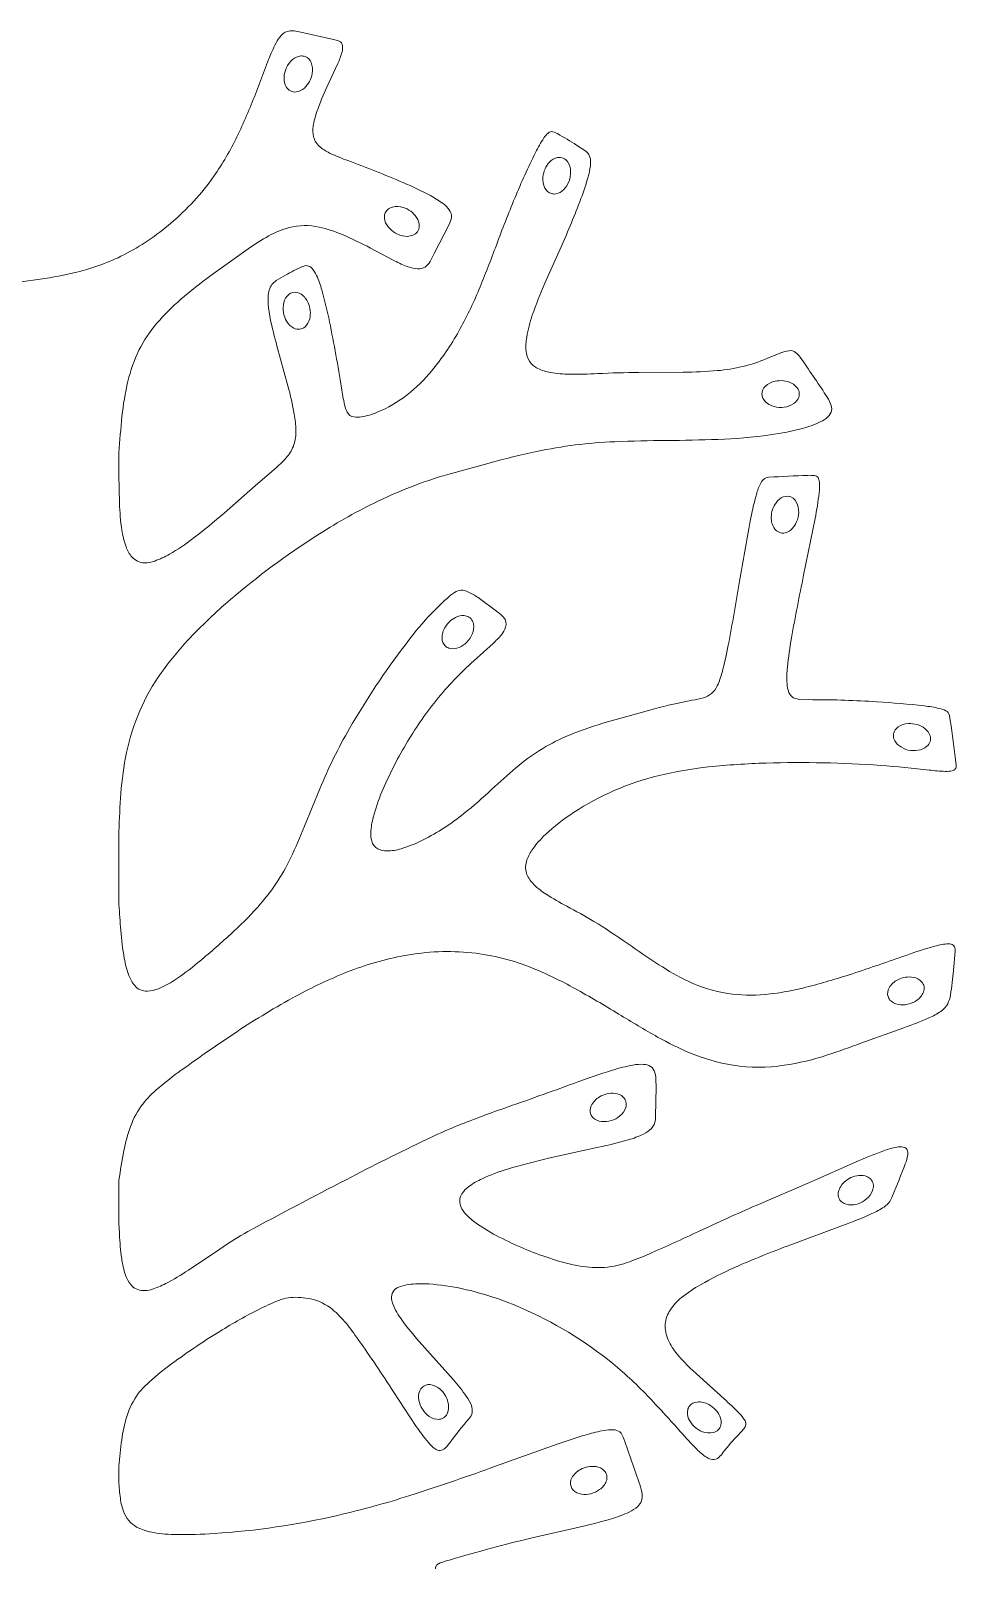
# Model space of a CAD drawing. Header units: millimetres. Extents: x -121 to 89, y -119 to 113.
# Drawn here: x -53.8 to 11.7, y 3.8 to 112.7 of the extents above; entities that cross this region are included whole.
import ezdxf

# ---------------------------------------------------------------- set-up
doc = ezdxf.new("R2010")
doc.units = ezdxf.units.MM
doc.header["$MEASUREMENT"] = 0
doc.layers.add('Camada 1', color=7, linetype='Continuous')

msp = doc.modelspace()

# ---------------------------------------------------------------- linework, layer by layer
at = {"layer": 'Camada 1', "color": 1, "lineweight": 9}
for points in [[(-36.0453, 112.3189), (-36.1886, 112.1569), (-36.3106, 111.9772), (-36.4085, 111.7844)], [(-35.4109, 112.6411), (-35.6564, 112.6208), (-35.8841, 112.5052), (-36.0453, 112.3189)], [(-34.8625, 112.5935), (-35.0422, 112.6343), (-35.2268, 112.6503), (-35.4109, 112.6411)], [(-32.3486, 112.0384), (-32.3486, 112.0384), (-34.8625, 112.5935), (-34.8625, 112.5935)], [(-36.4085, 111.7844), (-36.6047, 111.4024), (-36.7798, 111.0099), (-36.9331, 110.6088)], [(-31.9451, 111.918), (-32.0745, 111.9735), (-32.2099, 112.0139), (-32.3486, 112.0384)], [(-32.039, 110.3224), (-31.9158, 110.5906), (-31.8149, 110.8685), (-31.7374, 111.1533)], [(-31.6977, 111.5919), (-31.7158, 111.737), (-31.8102, 111.8614), (-31.9451, 111.918)], [(-31.7374, 111.1533), (-31.6965, 111.2957), (-31.683, 111.4445), (-31.6977, 111.5919)], [(-36.9331, 110.6088), (-36.9331, 110.6088), (-37.8678, 108.173), (-37.8678, 108.173)], [(-32.8004, 108.6672), (-32.8004, 108.6672), (-32.039, 110.3224), (-32.039, 110.3224)], [(-39.1704, 105.1498), (-38.6919, 106.1379), (-38.2573, 107.1466), (-37.8678, 108.173)], [(-32.8004, 108.6672), (-33.0679, 108.0989), (-33.3068, 107.5175), (-33.5162, 106.9254)], [(-33.5162, 106.9254), (-33.6364, 106.5898), (-33.7244, 106.2436), (-33.7789, 105.8914)], [(-33.7789, 105.8914), (-33.8186, 105.6426), (-33.8093, 105.3884), (-33.7517, 105.1432)], [(-40.8084, 102.3462), (-40.1915, 103.2375), (-39.6439, 104.1748), (-39.1704, 105.1498)], [(-33.7517, 105.1432), (-33.6725, 104.8527), (-33.5035, 104.5948), (-33.2688, 104.4062)], [(-17.4528, 105.0638), (-17.667, 104.7341), (-17.8617, 104.3922), (-18.0359, 104.0397)], [(-17.153, 105.4091), (-17.2694, 105.3095), (-17.3705, 105.1931), (-17.4528, 105.0638)], [(-16.8171, 105.5017), (-16.9373, 105.5243), (-17.0613, 105.4901), (-17.153, 105.4091)], [(-16.4916, 105.3668), (-16.5928, 105.4277), (-16.7025, 105.4732), (-16.8171, 105.5017)], [(-15.1368, 104.5517), (-15.5803, 104.8366), (-16.0321, 105.1084), (-16.4916, 105.3668)], [(-14.5605, 104.18), (-14.5605, 104.18), (-15.1368, 104.5517), (-15.1368, 104.5517)], [(-33.2688, 104.4062), (-33.0408, 104.223), (-32.7905, 104.0694), (-32.5239, 103.9491)], [(-32.5239, 103.9491), (-32.1303, 103.7694), (-31.7295, 103.6059), (-31.3225, 103.4589)], [(-27.418, 101.9049), (-28.7053, 102.4581), (-30.0073, 102.9762), (-31.3225, 103.4589)], [(-18.0359, 104.0397), (-18.5663, 102.9816), (-19.0578, 101.9043), (-19.5093, 100.8101)], [(-14.2442, 103.828), (-14.3189, 103.9697), (-14.4276, 104.0906), (-14.5605, 104.18)], [(-14.1478, 103.3127), (-14.1384, 103.4897), (-14.1714, 103.6664), (-14.2442, 103.828)], [(-43.8541, 99.0239), (-42.7023, 99.9979), (-41.6789, 101.1143), (-40.8084, 102.3462)], [(-14.8296, 100.7664), (-14.6172, 101.3227), (-14.4342, 101.8898), (-14.2814, 102.4653)], [(-14.2814, 102.4653), (-14.2054, 102.7419), (-14.1606, 103.0261), (-14.1478, 103.3127)], [(-25.4792, 100.9788), (-26.1124, 101.3142), (-26.7592, 101.6232), (-27.418, 101.9049)], [(-24.5899, 100.4204), (-24.8711, 100.6298), (-25.1685, 100.8165), (-25.4792, 100.9788)], [(-24.1478, 99.9752), (-24.2711, 100.1457), (-24.4203, 100.2959), (-24.5899, 100.4204)], [(-19.5093, 100.8101), (-19.9661, 99.7101), (-20.4007, 98.6009), (-20.8126, 97.4833)], [(-16.2336, 97.3615), (-15.7323, 98.4825), (-15.2641, 99.6179), (-14.8296, 100.7664)], [(-24.1609, 98.938), (-24.077, 99.0911), (-24.0214, 99.258), (-23.9966, 99.4308)], [(-23.9966, 99.4308), (-23.9787, 99.6246), (-24.0325, 99.8183), (-24.1478, 99.9752)], [(-47.1857, 96.782), (-45.9922, 97.398), (-44.8743, 98.1504), (-43.8541, 99.0239)], [(-36.9271, 98.1282), (-37.431, 97.848), (-37.919, 97.5404), (-38.3891, 97.2067)], [(-35.4797, 98.7144), (-35.984, 98.578), (-36.47, 98.3812), (-36.9271, 98.1282)], [(-33.3489, 98.7501), (-34.0521, 98.906), (-34.7821, 98.8938), (-35.4797, 98.7144)], [(-31.7076, 98.2175), (-32.237, 98.4455), (-32.7864, 98.6238), (-33.3489, 98.7501)], [(-29.7263, 97.2629), (-30.3718, 97.6111), (-31.033, 97.9297), (-31.7076, 98.2175)], [(-25.222, 96.8753), (-25.222, 96.8753), (-24.1609, 98.938), (-24.1609, 98.938)], [(-41.0214, 95.3173), (-41.0214, 95.3173), (-38.3891, 97.2067), (-38.3891, 97.2067)], [(-29.7263, 97.2629), (-29.7263, 97.2629), (-28.0313, 96.3665), (-28.0313, 96.3665)], [(-25.509, 96.3103), (-25.509, 96.3103), (-25.222, 96.8753), (-25.222, 96.8753)], [(-22.0513, 94.3184), (-21.6178, 95.3652), (-21.2048, 96.4203), (-20.8126, 97.4833)], [(-17.3822, 94.7795), (-17.3822, 94.7795), (-16.2336, 97.3615), (-16.2336, 97.3615)], [(-50.5105, 95.5634), (-49.3591, 95.8404), (-48.2434, 96.2493), (-47.1857, 96.782)], [(-34.5237, 95.9623), (-34.941, 95.7785), (-35.3472, 95.5707), (-35.7404, 95.3398)], [(-34.1851, 96.0219), (-34.3014, 96.0364), (-34.4194, 96.0157), (-34.5237, 95.9623)], [(-33.8788, 95.8459), (-33.9595, 95.9357), (-34.0668, 95.9973), (-34.1851, 96.0219)], [(-33.5381, 95.3206), (-33.6222, 95.5131), (-33.7373, 95.6906), (-33.8788, 95.8459)], [(-28.0313, 96.3665), (-27.7198, 96.2041), (-27.3981, 96.0622), (-27.0681, 95.9418)], [(-27.0681, 95.9418), (-26.8425, 95.8583), (-26.6054, 95.8099), (-26.3651, 95.7983)], [(-26.3651, 95.7983), (-26.1867, 95.7901), (-26.0098, 95.8347), (-25.8566, 95.9266)], [(-25.8566, 95.9266), (-25.7118, 96.025), (-25.5926, 96.1565), (-25.509, 96.3103)], [(-53.0906, 95.0686), (-53.0906, 95.0686), (-54.4355, 94.8767), (-54.4355, 94.8767)], [(-53.0906, 95.0686), (-52.2232, 95.1928), (-51.3623, 95.3579), (-50.5105, 95.5634)], [(-41.0214, 95.3173), (-41.75, 94.7897), (-42.4562, 94.232), (-43.1384, 93.6456)], [(-36.3886, 94.9654), (-36.6341, 94.8148), (-36.8123, 94.5756), (-36.8861, 94.2972)], [(-35.7404, 95.3398), (-35.7404, 95.3398), (-36.3886, 94.9654), (-36.3886, 94.9654)], [(-33.1703, 94.3078), (-33.2666, 94.6544), (-33.3896, 94.993), (-33.5381, 95.3206)], [(-17.3822, 94.7795), (-17.7103, 94.037), (-18.0065, 93.2808), (-18.2701, 92.513)], [(-43.1384, 93.6456), (-43.7462, 93.1238), (-44.3132, 92.5563), (-44.8345, 91.9481)], [(-36.8861, 94.2972), (-36.9533, 94.0488), (-36.982, 93.7916), (-36.9715, 93.5344)], [(-32.6225, 92.048), (-32.7774, 92.8077), (-32.9601, 93.5615), (-33.1703, 94.3078)], [(-23.471, 91.3871), (-22.9407, 92.3355), (-22.4667, 93.3143), (-22.0513, 94.3184)], [(-36.9715, 93.5344), (-36.9567, 93.1139), (-36.9046, 92.6955), (-36.816, 92.2841)], [(-18.2701, 92.513), (-18.4446, 92.0091), (-18.5779, 91.4918), (-18.6688, 90.9664)], [(-44.8345, 91.9481), (-45.336, 91.3642), (-45.7629, 90.7202), (-46.1054, 90.031)], [(-36.816, 92.2841), (-36.678, 91.632), (-36.5189, 90.9844), (-36.339, 90.3425)], [(-31.7764, 87.3676), (-32.0207, 88.9343), (-32.3028, 90.4949), (-32.6225, 92.048)], [(-36.339, 90.3425), (-36.339, 90.3425), (-35.5677, 87.5111), (-35.5677, 87.5111)], [(-25.3913, 88.5828), (-24.667, 89.4571), (-24.0242, 90.3958), (-23.471, 91.3871)], [(-18.6688, 90.9664), (-18.7261, 90.6404), (-18.7401, 90.3083), (-18.7105, 89.9787)], [(-46.1054, 90.031), (-46.4435, 89.3299), (-46.7056, 88.5947), (-46.8873, 87.8379)], [(-18.7105, 89.9787), (-18.6892, 89.7251), (-18.6074, 89.4804), (-18.4721, 89.2649)], [(-18.4721, 89.2649), (-18.321, 89.0437), (-18.1154, 88.8653), (-17.8751, 88.7469)], [(-5.1686, 88.5928), (-3.9654, 88.6934), (-2.785, 88.9794), (-1.6692, 89.4409)], [(-0.6758, 89.8537), (-0.6758, 89.8537), (-1.6692, 89.4409), (-1.6692, 89.4409)], [(-0.1219, 90.0032), (-0.3126, 89.9795), (-0.4991, 89.9291), (-0.6758, 89.8537)], [(0.3642, 89.8794), (0.2241, 89.9816), (0.05, 90.0259), (-0.1219, 90.0032)], [(0.6857, 89.5354), (0.5958, 89.6651), (0.4875, 89.781), (0.3642, 89.8794)], [(2.5001, 86.8615), (1.9101, 87.7628), (1.3052, 88.6542), (0.6857, 89.5354)], [(-27.1264, 86.8853), (-26.4902, 87.3889), (-25.9086, 87.9578), (-25.3913, 88.5828)], [(-17.8751, 88.7469), (-17.593, 88.6092), (-17.2925, 88.513), (-16.9829, 88.4611)], [(-16.9829, 88.4611), (-16.5332, 88.3852), (-16.0783, 88.3449), (-15.6223, 88.3407)], [(-15.6223, 88.3407), (-14.9597, 88.3336), (-14.2969, 88.3468), (-13.6351, 88.3804)], [(-10.7424, 88.4631), (-11.7071, 88.4557), (-12.6715, 88.4282), (-13.6351, 88.3804)], [(-7.6014, 88.4829), (-7.6014, 88.4829), (-10.7424, 88.4631), (-10.7424, 88.4631)], [(-7.6014, 88.4829), (-6.7894, 88.4881), (-5.9778, 88.5247), (-5.1686, 88.5928)], [(-46.8873, 87.8379), (-47.0817, 87.0195), (-47.2224, 86.1893), (-47.3087, 85.3525)], [(-35.1192, 85.5133), (-35.242, 86.1849), (-35.3916, 86.8514), (-35.5677, 87.5111)], [(-31.7764, 87.3676), (-31.7183, 86.9667), (-31.6453, 86.5682), (-31.5574, 86.1728)], [(-31.5574, 86.1728), (-31.5187, 85.992), (-31.4555, 85.8173), (-31.3696, 85.6535)], [(-29.2493, 85.6429), (-28.4883, 85.9582), (-27.774, 86.3762), (-27.1264, 86.8853)], [(2.8363, 86.2489), (2.7447, 86.4637), (2.6321, 86.6689), (2.5001, 86.8615)], [(2.9061, 85.7686), (2.9263, 85.9321), (2.9022, 86.098), (2.8363, 86.2489)], [(-47.3087, 85.3525), (-47.3964, 84.4969), (-47.4668, 83.6396), (-47.5198, 82.7811)], [(-34.9961, 84.3681), (-35.0076, 84.7524), (-35.0487, 85.1353), (-35.1192, 85.5133)], [(-31.3696, 85.6535), (-31.2767, 85.4714), (-31.1019, 85.3452), (-30.8998, 85.3142)], [(-30.8998, 85.3142), (-30.7266, 85.2896), (-30.5506, 85.2913), (-30.3779, 85.3195)], [(-30.3779, 85.3195), (-29.9902, 85.3819), (-29.6113, 85.4905), (-29.2493, 85.6429)], [(0.926, 84.5296), (1.3309, 84.6387), (1.7255, 84.783), (2.1052, 84.9609)], [(2.1052, 84.9609), (2.3047, 85.052), (2.489, 85.1732), (2.6518, 85.3201)], [(2.6518, 85.3201), (2.784, 85.4372), (2.8735, 85.595), (2.9061, 85.7686)], [(-35.137, 83.354), (-35.0325, 83.6815), (-34.9848, 84.0245), (-34.9961, 84.3681)], [(-5.146, 83.7205), (-3.9083, 83.7609), (-2.6738, 83.8682), (-1.4477, 84.042)], [(-1.4477, 84.042), (-0.6467, 84.1529), (0.1462, 84.3157), (0.926, 84.5296)], [(-47.5191, 82.0488), (-47.5191, 82.0488), (-47.5198, 82.7811), (-47.5198, 82.7811)], [(-35.6339, 82.494), (-35.4171, 82.7479), (-35.2488, 83.0394), (-35.137, 83.354)], [(-17.9731, 82.8652), (-19.1005, 82.6236), (-20.221, 82.3509), (-21.3333, 82.0475)], [(-12.4392, 83.5611), (-14.3001, 83.4846), (-16.1513, 83.2518), (-17.9731, 82.8652)], [(-8.766, 83.6497), (-9.9908, 83.6424), (-11.2154, 83.6128), (-12.4392, 83.5611)], [(-8.766, 83.6497), (-7.5591, 83.6582), (-6.3523, 83.6818), (-5.146, 83.7205)], [(-47.5198, 81.9092), (-47.5257, 81.0098), (-47.514, 80.1103), (-47.4847, 79.2114)], [(-47.5198, 81.9092), (-47.5198, 81.9092), (-47.5191, 81.9807), (-47.5191, 81.9807)], [(-47.5191, 81.9807), (-47.5191, 81.9807), (-47.5191, 82.0488), (-47.5191, 82.0488)], [(-36.3992, 81.718), (-36.3992, 81.718), (-37.8513, 80.4631), (-37.8513, 80.4631)], [(-36.3992, 81.718), (-36.1252, 81.9574), (-35.8694, 82.2167), (-35.6339, 82.494)], [(-24.2532, 81.2444), (-24.2532, 81.2444), (-21.3333, 82.0475), (-21.3333, 82.0475)], [(-24.2532, 81.2444), (-26.0457, 80.7242), (-27.7892, 80.048), (-29.4637, 79.2234)], [(-2.1555, 80.5372), (-2.2739, 80.2774), (-2.3693, 80.0078), (-2.4407, 79.7314)], [(-1.901, 80.8984), (-2.0094, 80.7964), (-2.096, 80.6736), (-2.1555, 80.5372)], [(-1.5302, 81.0426), (-1.6662, 81.0358), (-1.7962, 80.9852), (-1.901, 80.8984)], [(1.227, 81.1776), (0.3072, 81.1492), (-0.6121, 81.1042), (-1.5302, 81.0426)], [(1.7069, 81.1683), (1.5474, 81.1829), (1.387, 81.186), (1.227, 81.1776)], [(1.9466, 81.0287), (1.8918, 81.109), (1.8038, 81.1603), (1.7069, 81.1683)], [(2.0429, 80.7052), (2.037, 80.8192), (2.004, 80.9301), (1.9466, 81.0287)], [(2.0234, 79.9471), (2.0543, 80.1986), (2.0608, 80.4524), (2.0429, 80.7052)], [(-37.8513, 80.4631), (-37.8513, 80.4631), (-40.082, 78.5102), (-40.082, 78.5102)], [(-2.4407, 79.7314), (-2.599, 79.1387), (-2.734, 78.54), (-2.8453, 77.9367)], [(1.7384, 78.1199), (1.858, 78.7249), (1.9531, 79.3344), (2.0234, 79.9471)], [(-47.4847, 79.2114), (-47.4652, 78.5749), (-47.4089, 77.9401), (-47.316, 77.3102)], [(-42.2929, 76.7069), (-41.5367, 77.2841), (-40.7994, 77.8855), (-40.082, 78.5102)], [(-29.4637, 79.2234), (-30.8817, 78.5193), (-32.2586, 77.7352), (-33.5877, 76.8749)], [(-47.316, 77.3102), (-47.2576, 76.9031), (-47.1572, 76.5031), (-47.0163, 76.1168)], [(-2.8453, 77.9367), (-3.1112, 76.521), (-3.3624, 75.1026), (-3.5989, 73.6818)], [(0.9279, 74.107), (0.9279, 74.107), (1.7384, 78.1199), (1.7384, 78.1199)], [(-43.9428, 75.5994), (-43.3706, 75.9343), (-42.8196, 76.3042), (-42.2929, 76.7069)], [(-33.5877, 76.8749), (-35.6962, 75.5247), (-37.7094, 74.0312), (-39.613, 72.4048)], [(-47.0163, 76.1168), (-46.9239, 75.8603), (-46.7868, 75.6222), (-46.6114, 75.4135)], [(-46.6114, 75.4135), (-46.3908, 75.151), (-46.0672, 74.9968), (-45.7243, 74.9908)], [(-45.7243, 74.9908), (-45.4741, 74.9903), (-45.2256, 75.033), (-44.99, 75.1172)], [(-44.99, 75.1172), (-44.626, 75.2433), (-44.2752, 75.4048), (-43.9428, 75.5994)], [(0.9279, 74.107), (0.6192, 72.6391), (0.3341, 71.1663), (0.0726, 69.6893)], [(-23.3033, 73.0505), (-23.4709, 73.0424), (-23.6333, 72.9892), (-23.7731, 72.8964)], [(-22.8256, 72.9433), (-22.9754, 73.0126), (-23.1382, 73.0491), (-23.3033, 73.0505)], [(-22.1129, 72.5272), (-22.3359, 72.6895), (-22.5747, 72.8289), (-22.8256, 72.9433)], [(-4.4048, 69.166), (-4.1189, 70.6681), (-3.8503, 72.1735), (-3.5989, 73.6818)], [(-39.613, 72.4048), (-40.6796, 71.4965), (-41.6936, 70.5282), (-42.6501, 69.5047)], [(-24.3057, 72.4723), (-24.7679, 72.0567), (-25.2111, 71.6203), (-25.6337, 71.1645)], [(-23.7731, 72.8964), (-23.9636, 72.7721), (-24.1419, 72.6301), (-24.3057, 72.4723)], [(-20.7023, 71.4899), (-20.7023, 71.4899), (-22.1129, 72.5272), (-22.1129, 72.5272)], [(-25.6337, 71.1645), (-26.2124, 70.5258), (-26.7613, 69.8607), (-27.2785, 69.1713)], [(-20.3081, 71.1433), (-20.4247, 71.2747), (-20.5571, 71.3912), (-20.7023, 71.4899)], [(-20.1627, 70.4295), (-20.0787, 70.6762), (-20.1343, 70.9491), (-20.3081, 71.1433)], [(-21.0519, 69.2818), (-20.8396, 69.4734), (-20.6416, 69.6804), (-20.4595, 69.9009)], [(-20.4595, 69.9009), (-20.3288, 70.0573), (-20.2282, 70.2365), (-20.1627, 70.4295)], [(0.0726, 69.6893), (-0.0511, 68.9991), (-0.1481, 68.3044), (-0.2179, 67.6067)], [(-42.6501, 69.5047), (-43.3249, 68.7845), (-43.9506, 68.0198), (-44.5229, 67.2157)], [(-27.2785, 69.1713), (-28.7095, 67.2827), (-30.0221, 65.3073), (-31.2088, 63.2564)], [(-22.4144, 68.0519), (-22.4144, 68.0519), (-21.0519, 69.2818), (-21.0519, 69.2818)], [(-4.8445, 67.2164), (-4.6737, 67.8606), (-4.527, 68.5109), (-4.4048, 69.166)], [(-22.4144, 68.0519), (-23.3729, 67.1866), (-24.2641, 66.2496), (-25.0804, 65.249)], [(-0.2179, 67.6067), (-0.2583, 67.2193), (-0.2667, 66.8292), (-0.2431, 66.4404)], [(-44.5229, 67.2157), (-45.7256, 65.5208), (-46.5644, 63.5952), (-46.9865, 61.5602)], [(-5.1815, 66.2883), (-5.0406, 66.5865), (-4.9278, 66.8972), (-4.8445, 67.2164)], [(-0.2431, 66.4404), (-0.2326, 66.2274), (-0.1881, 66.0175), (-0.1112, 65.8185)], [(-6.949, 65.2615), (-6.6845, 65.3042), (-6.4229, 65.363), (-6.1656, 65.4375)], [(-6.1656, 65.4375), (-5.9598, 65.4959), (-5.7679, 65.5952), (-5.6013, 65.7293)], [(-5.6013, 65.7293), (-5.4239, 65.8843), (-5.2809, 66.0747), (-5.1815, 66.2883)], [(-0.1112, 65.8185), (-0.0499, 65.6545), (0.0685, 65.5181), (0.2221, 65.4342)], [(0.2221, 65.4342), (0.3593, 65.3689), (0.5082, 65.3318), (0.66, 65.3251)], [(1.5725, 65.3006), (1.5725, 65.3006), (0.66, 65.3251), (0.66, 65.3251)], [(6.1109, 65.1517), (4.6001, 65.2508), (3.0865, 65.3004), (1.5725, 65.3006)], [(-25.0804, 65.249), (-25.8697, 64.2628), (-26.5853, 63.2198), (-27.2213, 62.1285)], [(-9.6172, 64.6549), (-9.6172, 64.6549), (-13.2825, 63.6309), (-13.2825, 63.6309)], [(-6.949, 65.2615), (-7.8471, 65.0995), (-8.7374, 64.8971), (-9.6172, 64.6549)], [(9.4557, 64.862), (8.3436, 64.989), (7.2282, 65.0856), (6.1109, 65.1517)], [(10.5348, 64.684), (10.1786, 64.7631), (9.8184, 64.8225), (9.4557, 64.862)], [(10.9926, 64.5226), (10.8478, 64.5964), (10.6938, 64.6507), (10.5348, 64.684)], [(11.245, 64.1912), (11.2193, 64.3359), (11.1253, 64.4594), (10.9926, 64.5226)], [(-31.2088, 63.2564), (-32.0022, 61.8815), (-32.7052, 60.4562), (-33.3131, 58.9898)], [(-13.2825, 63.6309), (-14.1773, 63.3717), (-15.055, 63.0564), (-15.9101, 62.6868)], [(11.6543, 61.2566), (11.544, 62.2383), (11.4075, 63.2168), (11.245, 64.1912)], [(-27.2213, 62.1285), (-27.8617, 61.0519), (-28.4268, 59.9322), (-28.9126, 58.7776)], [(-15.9101, 62.6868), (-17.1887, 62.132), (-18.3763, 61.3875), (-19.433, 60.4786)], [(-46.9865, 61.5602), (-47.1833, 60.6056), (-47.3164, 59.6389), (-47.3848, 58.6665)], [(11.7179, 60.6632), (11.7179, 60.6632), (11.6543, 61.2566), (11.6543, 61.2566)], [(-19.433, 60.4786), (-20.0081, 59.9825), (-20.5734, 59.475), (-21.1285, 58.9564)], [(-9.2904, 59.9381), (-11.4456, 59.4187), (-13.4948, 58.5306), (-15.3475, 57.3131)], [(-5.7977, 60.5415), (-6.9739, 60.4171), (-8.1406, 60.2156), (-9.2904, 59.9381)], [(-1.729, 60.8133), (-3.0883, 60.7765), (-4.4456, 60.6858), (-5.7977, 60.5415)], [(6.3882, 60.648), (3.6869, 60.8383), (0.9778, 60.8935), (-1.729, 60.8133)], [(9.8097, 60.3198), (8.6712, 60.4494), (7.5305, 60.5588), (6.3882, 60.648)], [(9.8097, 60.3198), (10.1885, 60.275), (10.5688, 60.2448), (10.9499, 60.2292)], [(10.9499, 60.2292), (11.1157, 60.2206), (11.2818, 60.2344), (11.4439, 60.2702)], [(11.4439, 60.2702), (11.53, 60.2875), (11.6071, 60.3352), (11.6612, 60.4045)], [(11.6612, 60.4045), (11.7074, 60.4824), (11.7273, 60.5731), (11.7179, 60.6632)], [(-33.3131, 58.9898), (-33.3131, 58.9898), (-34.3861, 56.3533), (-34.3861, 56.3533)], [(-28.9126, 58.7776), (-29.161, 58.1906), (-29.3673, 57.5866), (-29.5298, 56.9702)], [(-23.1091, 57.2397), (-22.4282, 57.7876), (-21.7676, 58.3602), (-21.1285, 58.9564)], [(-47.3848, 58.6665), (-47.4483, 57.7699), (-47.4933, 56.8721), (-47.5198, 55.9736)], [(-29.5298, 56.9702), (-29.6213, 56.6269), (-29.6776, 56.2752), (-29.6978, 55.9205)], [(-25.9981, 55.3744), (-24.9738, 55.8957), (-24.0058, 56.5208), (-23.1091, 57.2397)], [(-15.3475, 57.3131), (-16.0565, 56.855), (-16.7234, 56.3347), (-17.34, 55.7582)], [(-47.5198, 50.7976), (-47.5198, 50.7976), (-47.5198, 55.9736), (-47.5198, 55.9736)], [(-35.3778, 54.0853), (-35.0218, 54.8299), (-34.6911, 55.5864), (-34.3861, 56.3533)], [(-29.6978, 55.9205), (-29.7114, 55.7134), (-29.6911, 55.5055), (-29.6377, 55.3049)], [(-17.34, 55.7582), (-17.6981, 55.4253), (-18.0188, 55.0544), (-18.2965, 54.6521)], [(-29.6377, 55.3049), (-29.5751, 55.0616), (-29.4134, 54.8557), (-29.1918, 54.7374)], [(-29.1918, 54.7374), (-28.9962, 54.6412), (-28.7806, 54.5927), (-28.5626, 54.5959)], [(-28.5626, 54.5959), (-28.2221, 54.5993), (-27.8837, 54.651), (-27.5577, 54.7497)], [(-27.5577, 54.7497), (-27.0197, 54.9094), (-26.4976, 55.1185), (-25.9981, 55.3744)], [(-18.2965, 54.6521), (-18.4673, 54.4059), (-18.5988, 54.1347), (-18.6863, 53.8481)], [(-37.6958, 50.6236), (-36.7639, 51.6625), (-35.9835, 52.8279), (-35.3778, 54.0853)], [(-18.6863, 53.8481), (-18.7806, 53.5432), (-18.7672, 53.2153), (-18.6487, 52.919)], [(-18.6487, 52.919), (-18.5368, 52.659), (-18.374, 52.424), (-18.17, 52.2279)], [(-18.17, 52.2279), (-17.901, 51.9666), (-17.6061, 51.7334), (-17.2897, 51.5321)], [(-17.2897, 51.5321), (-16.8165, 51.2293), (-16.3312, 50.9458), (-15.8349, 50.6823)], [(-47.394, 48.9816), (-47.4356, 49.587), (-47.4775, 50.1923), (-47.5198, 50.7976)], [(-39.6381, 48.682), (-38.9569, 49.2945), (-38.3086, 49.9427), (-37.6958, 50.6236)], [(-13.9214, 49.612), (-14.5515, 49.9824), (-15.1895, 50.3393), (-15.8349, 50.6823)], [(-47.394, 48.9816), (-47.3442, 48.3119), (-47.2614, 47.6451), (-47.1459, 46.9835)], [(-11.5565, 48.0616), (-12.3285, 48.6029), (-13.1172, 49.1199), (-13.9214, 49.612)], [(-41.9528, 46.6648), (-41.1663, 47.3198), (-40.3945, 47.9924), (-39.6381, 48.682)], [(-11.5565, 48.0616), (-10.8168, 47.5428), (-10.0684, 47.0366), (-9.3116, 46.5432)], [(10.9446, 48.0063), (10.6203, 47.9599), (10.3, 47.8884), (9.9867, 47.7924)], [(11.3695, 47.9975), (11.2296, 48.0258), (11.0856, 48.0288), (10.9446, 48.0063)], [(11.6006, 47.8161), (11.5576, 47.9105), (11.4714, 47.9781), (11.3695, 47.9975)], [(-47.1459, 46.9835), (-47.0749, 46.5711), (-46.9653, 46.1663), (-46.8185, 45.7744)], [(-27.278, 47.1969), (-28.6912, 46.9363), (-30.0752, 46.5368), (-31.4099, 46.0042)], [(-22.55, 47.3869), (-24.127, 47.5482), (-25.719, 47.4842), (-27.278, 47.1969)], [(-18.2135, 46.2831), (-19.5994, 46.8545), (-21.0595, 47.2261), (-22.55, 47.3869)], [(4.1395, 45.8295), (5.4034, 46.2436), (6.6626, 46.6718), (7.9169, 47.1141)], [(9.9867, 47.7924), (9.2911, 47.5839), (8.601, 47.3577), (7.9169, 47.1141)], [(11.5332, 46.1504), (11.5332, 46.1504), (11.6442, 47.4808), (11.6442, 47.4808)], [(11.6442, 47.4808), (11.6545, 47.5944), (11.6397, 47.7089), (11.6006, 47.8161)], [(-46.8185, 45.7744), (-46.723, 45.5148), (-46.5839, 45.2734), (-46.407, 45.0607)], [(-43.6021, 45.4395), (-43.0296, 45.8164), (-42.479, 46.2255), (-41.9528, 46.6648)], [(-31.4099, 46.0042), (-32.6376, 45.5138), (-33.8351, 44.951), (-34.9961, 44.3187)], [(-15.2652, 44.8632), (-16.2198, 45.3929), (-17.2042, 45.867), (-18.2135, 46.2831)], [(-9.3116, 46.5432), (-8.648, 46.1094), (-7.9571, 45.7188), (-7.2433, 45.3738)], [(0.8804, 44.8935), (1.9779, 45.1653), (3.065, 45.4775), (4.1395, 45.8295)], [(11.3167, 44.3995), (11.4103, 44.9803), (11.4825, 45.5643), (11.5332, 46.1504)], [(-46.407, 45.0607), (-46.1862, 44.796), (-45.8536, 44.6507), (-45.5093, 44.6685)], [(-45.5093, 44.6685), (-45.2392, 44.6833), (-44.9735, 44.7435), (-44.7234, 44.8467)], [(-44.7234, 44.8467), (-44.331, 45.007), (-43.9555, 45.2055), (-43.6021, 45.4395)], [(-12.1497, 43.0445), (-13.1747, 43.6737), (-14.2134, 44.28), (-15.2652, 44.8632)], [(-7.2433, 45.3738), (-6.3589, 44.9479), (-5.4169, 44.6539), (-4.4472, 44.5012)], [(-1.7828, 44.4361), (-0.885, 44.5225), (0.0052, 44.6753), (0.8804, 44.8935)], [(-34.9961, 44.3187), (-36.4387, 43.5332), (-37.8461, 42.6846), (-39.2141, 41.7755)], [(-4.4472, 44.5012), (-3.565, 44.3719), (-2.6703, 44.35), (-1.7828, 44.4361)], [(10.6358, 43.2407), (10.8392, 43.3784), (11.0068, 43.5627), (11.1247, 43.7782)], [(11.1247, 43.7782), (11.2201, 43.9743), (11.2848, 44.1838), (11.3167, 44.3995)], [(-12.1497, 43.0445), (-11.2449, 42.4885), (-10.3302, 41.9485), (-9.4063, 41.4247)], [(8.0186, 42.0794), (8.6197, 42.2913), (9.213, 42.5249), (9.7972, 42.7797)], [(9.7972, 42.7797), (10.0912, 42.9055), (10.372, 43.0599), (10.6358, 43.2407)], [(-39.2141, 41.7755), (-40.5302, 40.9005), (-41.829, 39.9998), (-43.1099, 39.0741)], [(-9.4063, 41.4247), (-8.6735, 41.0081), (-7.9164, 40.6358), (-7.139, 40.3098)], [(4.9732, 40.9891), (4.9732, 40.9891), (8.0186, 42.0794), (8.0186, 42.0794)], [(-7.139, 40.3098), (-6.1526, 39.896), (-5.1206, 39.6003), (-4.0647, 39.4289)], [(2.6205, 40.1536), (3.4104, 40.4158), (4.1949, 40.6943), (4.9732, 40.9891)], [(-11.1471, 39.4414), (-11.6373, 39.3497), (-12.1214, 39.228), (-12.5967, 39.077)], [(-10.3873, 39.4887), (-10.6415, 39.5054), (-10.8968, 39.4895), (-11.1471, 39.4414)], [(-9.9118, 39.3444), (-10.0565, 39.4298), (-10.2195, 39.4793), (-10.3873, 39.4887)], [(-9.5933, 38.8935), (-9.6391, 39.0784), (-9.7528, 39.2394), (-9.9118, 39.3444)], [(-4.0647, 39.4289), (-2.8686, 39.2446), (-1.6516, 39.2423), (-0.4548, 39.4221)], [(-0.4548, 39.4221), (0.5895, 39.5768), (1.6184, 39.8215), (2.6205, 40.1536)], [(-43.1099, 39.0741), (-43.6811, 38.6673), (-44.2349, 38.2366), (-44.7697, 37.7831)], [(-20.2913, 36.3721), (-18.6329, 36.9515), (-16.9787, 37.5427), (-15.3287, 38.1456)], [(-12.5967, 39.077), (-13.5149, 38.7891), (-14.4258, 38.4785), (-15.3287, 38.1456)], [(-9.5203, 38.2848), (-9.5189, 38.49), (-9.5435, 38.6945), (-9.5933, 38.8934)], [(-9.544, 36.1943), (-9.5204, 36.8908), (-9.5125, 37.5877), (-9.5203, 38.2846)], [(-44.7697, 37.7831), (-45.1613, 37.452), (-45.5194, 37.0831), (-45.8388, 36.6818)], [(-45.8388, 36.6818), (-46.2068, 36.2012), (-46.4975, 35.6661), (-46.7001, 35.0957)], [(-20.2913, 36.3721), (-21.4462, 35.9693), (-22.5911, 35.5387), (-23.7251, 35.0805)], [(-9.5658, 35.5734), (-9.5658, 35.5734), (-9.544, 36.1943), (-9.544, 36.1943)], [(-46.7001, 35.0957), (-46.9019, 34.5315), (-47.0603, 33.9528), (-47.1738, 33.3644)], [(-23.7251, 35.0805), (-24.3949, 34.8047), (-25.0564, 34.5089), (-25.7085, 34.1936)], [(-10.3963, 34.5569), (-10.1919, 34.6529), (-10.0053, 34.783), (-9.8444, 34.9416)], [(-9.8444, 34.9416), (-9.6799, 35.1127), (-9.5812, 35.3365), (-9.5658, 35.5734)], [(-25.7085, 34.1936), (-27.6387, 33.2694), (-29.5535, 32.3134), (-31.4522, 31.326)], [(-13.5804, 33.6247), (-12.8799, 33.7758), (-12.1844, 33.949), (-11.4949, 34.1439)], [(-11.4949, 34.1439), (-11.1174, 34.2493), (-10.7498, 34.3875), (-10.3963, 34.5569)], [(-47.1738, 33.3644), (-47.3064, 32.6764), (-47.4218, 31.9851), (-47.5198, 31.2912)], [(-17.1205, 32.8397), (-18.0984, 32.619), (-19.068, 32.3626), (-20.0272, 32.0711)], [(-17.1205, 32.8397), (-17.1205, 32.8397), (-13.5804, 33.6247), (-13.5804, 33.6247)], [(6.6025, 33.3762), (5.9273, 33.1322), (5.2613, 32.8633), (4.6059, 32.5702)], [(7.5236, 33.6309), (7.2101, 33.5714), (6.902, 33.4862), (6.6025, 33.3762)], [(7.9807, 33.6349), (7.8295, 33.6626), (7.6743, 33.6613), (7.5236, 33.6309)], [(8.2489, 33.4416), (8.1943, 33.5441), (8.0953, 33.6155), (7.9807, 33.6349)], [(8.122, 32.4444), (8.2033, 32.6519), (8.2606, 32.8681), (8.2928, 33.0887)], [(8.2928, 33.0887), (8.3121, 33.2081), (8.2969, 33.3305), (8.2489, 33.4416)], [(-20.0272, 32.0711), (-20.6362, 31.887), (-21.232, 31.662), (-21.8107, 31.3977)], [(4.6059, 32.5702), (4.6059, 32.5702), (1.5108, 31.1906), (1.5108, 31.1906)], [(7.2109, 30.1824), (7.5284, 30.9308), (7.8321, 31.6849), (8.122, 32.4444)], [(-47.5198, 28.1304), (-47.5198, 28.1304), (-47.5198, 31.2912), (-47.5198, 31.2912)], [(-31.4522, 31.326), (-33.7757, 30.1245), (-36.0892, 28.9038), (-38.3925, 27.6639)], [(-22.7688, 30.8323), (-22.9606, 30.691), (-23.1253, 30.5161), (-23.2549, 30.3163)], [(-21.8107, 31.3977), (-22.1494, 31.2441), (-22.4707, 31.0545), (-22.7688, 30.8323)], [(1.5108, 31.1906), (1.5108, 31.1906), (-2.4248, 29.5048), (-2.4248, 29.5048)], [(-23.2549, 30.3163), (-23.3971, 30.098), (-23.4431, 29.8309), (-23.3822, 29.5777)], [(-23.3822, 29.5777), (-23.3215, 29.3585), (-23.2118, 29.1559), (-23.0614, 28.9852)], [(-2.4248, 29.5048), (-3.7936, 28.9139), (-5.1526, 28.3008), (-6.5014, 27.6657)], [(5.7659, 28.9245), (6.0626, 29.055), (6.3479, 29.2099), (6.619, 29.3876)], [(6.619, 29.3876), (6.7761, 29.4878), (6.9114, 29.6187), (7.0169, 29.7723)], [(7.0169, 29.7723), (7.0932, 29.9032), (7.1581, 30.0404), (7.2109, 30.1824)], [(-23.0614, 28.9852), (-22.8457, 28.7363), (-22.6023, 28.5128), (-22.3359, 28.3191)], [(-22.3359, 28.3191), (-21.8544, 27.9655), (-21.347, 27.6487), (-20.8179, 27.3713)], [(3.6738, 28.0745), (4.381, 28.3331), (5.0788, 28.6166), (5.7659, 28.9245)], [(-47.484, 27.4636), (-47.4957, 27.6859), (-47.5076, 27.9082), (-47.5198, 28.1304)], [(-47.484, 27.4636), (-47.4571, 26.8859), (-47.405, 26.3095), (-47.3279, 25.7363)], [(-38.3925, 27.6639), (-39.0748, 27.2727), (-39.7417, 26.8551), (-40.3916, 26.4121)], [(-20.8179, 27.3713), (-19.6895, 26.7757), (-18.5162, 26.2691), (-17.3088, 25.8562)], [(-10.0215, 26.066), (-8.8408, 26.583), (-7.6674, 27.1163), (-6.5014, 27.6657)], [(0.0169, 26.7254), (0.0169, 26.7254), (3.6738, 28.0745), (3.6738, 28.0745)], [(-40.3916, 26.4121), (-40.3916, 26.4121), (-42.6091, 24.9243), (-42.6091, 24.9243)], [(0.0169, 26.7254), (-1.3157, 26.2313), (-2.6329, 25.6965), (-3.9328, 25.1219)], [(-47.3279, 25.7363), (-47.2767, 25.3422), (-47.1863, 24.9542), (-47.058, 24.578)], [(-17.3088, 25.8562), (-16.5904, 25.6025), (-15.8549, 25.3996), (-15.1079, 25.2491)], [(-15.1079, 25.2491), (-14.5443, 25.1354), (-13.9694, 25.087), (-13.3947, 25.1049)], [(-13.3947, 25.1049), (-12.7759, 25.1341), (-12.1645, 25.2515), (-11.579, 25.4535)], [(-11.579, 25.4535), (-11.0514, 25.6357), (-10.5318, 25.8401), (-10.0215, 26.066)], [(-3.9328, 25.1219), (-4.7655, 24.7547), (-5.5785, 24.3446), (-6.3687, 23.8931)], [(-47.058, 24.578), (-46.975, 24.3326), (-46.8501, 24.1033), (-46.6888, 23.9006)], [(-45.2176, 23.556), (-44.869, 23.6612), (-44.5318, 23.8006), (-44.2107, 23.9722)], [(-44.2107, 23.9722), (-43.6615, 24.2629), (-43.1269, 24.5807), (-42.6091, 24.9243)], [(-25.9062, 23.9594), (-26.3332, 23.9777), (-26.7609, 23.9513), (-27.1824, 23.8806)], [(-23.4897, 23.6613), (-24.2854, 23.8284), (-25.0938, 23.9281), (-25.9062, 23.9594)], [(-46.6888, 23.9006), (-46.4797, 23.6385), (-46.1659, 23.4818), (-45.8308, 23.4721)], [(-45.8308, 23.4721), (-45.6232, 23.4661), (-45.416, 23.4945), (-45.2176, 23.556)], [(-35.3666, 22.9887), (-35.5958, 22.9655), (-35.8214, 22.9141), (-36.038, 22.8355)], [(-33.9569, 22.8904), (-34.42, 22.9877), (-34.8944, 23.0207), (-35.3666, 22.9887)], [(-32.4148, 22.1377), (-32.8638, 22.5044), (-33.3916, 22.762), (-33.9569, 22.8904)], [(-28.1816, 23.2757), (-28.2378, 23.114), (-28.2472, 22.9397), (-28.2087, 22.7729)], [(-27.8294, 23.663), (-27.9882, 23.5787), (-28.1127, 23.4418), (-28.1816, 23.2757)], [(-27.1824, 23.8806), (-27.4087, 23.8447), (-27.6274, 23.7711), (-27.8294, 23.663)], [(-19.1361, 22.2845), (-20.5363, 22.8916), (-21.9951, 23.3529), (-23.4897, 23.6613)], [(-7.7115, 22.9784), (-8.0173, 22.7335), (-8.2843, 22.444), (-8.5037, 22.1195)], [(-6.3687, 23.8931), (-6.8405, 23.6253), (-7.2896, 23.3194), (-7.7115, 22.9784)], [(-37.4967, 22.2112), (-38.4859, 21.7132), (-39.4522, 21.1713), (-40.3929, 20.5869)], [(-36.038, 22.8355), (-36.5373, 22.6593), (-37.0246, 22.4508), (-37.4967, 22.2112)], [(-31.4476, 21.164), (-31.7349, 21.5216), (-32.0591, 21.848), (-32.4148, 22.1377)], [(-28.2087, 22.7729), (-28.1549, 22.5366), (-28.067, 22.3095), (-27.9479, 22.0985)], [(-27.9479, 22.0985), (-27.7322, 21.7143), (-27.4859, 21.3482), (-27.2113, 21.0037)], [(-12.5783, 18.3117), (-14.5692, 19.9341), (-16.7763, 21.2712), (-19.1361, 22.2845)], [(-8.5037, 22.1195), (-8.7103, 21.8144), (-8.8356, 21.4618), (-8.8679, 21.0948)], [(-30.5889, 20.0146), (-30.8624, 20.4071), (-31.1488, 20.7904), (-31.4476, 21.164)], [(-27.2113, 21.0037), (-26.725, 20.3898), (-26.2183, 19.7922), (-25.6921, 19.2122)], [(-8.8679, 21.0948), (-8.8903, 20.7108), (-8.8167, 20.3274), (-8.6538, 19.979)], [(-40.3929, 20.5869), (-41.6384, 19.8248), (-42.847, 19.0042), (-44.0149, 18.1278)], [(-28.0832, 16.2986), (-28.8915, 17.5553), (-29.7269, 18.7942), (-30.5889, 20.0146)], [(-8.6538, 19.979), (-8.4859, 19.6171), (-8.2715, 19.2787), (-8.0159, 18.9724)], [(-23.8567, 17.1536), (-23.8567, 17.1536), (-25.6921, 19.2122), (-25.6921, 19.2122)], [(-8.0159, 18.9724), (-7.6781, 18.5667), (-7.3132, 18.1844), (-6.9236, 17.8282)], [(-44.0149, 18.1278), (-44.5445, 17.733), (-45.0526, 17.3101), (-45.5371, 16.8611)], [(-9.9604, 15.8632), (-10.7844, 16.7298), (-11.6586, 17.5474), (-12.5783, 18.3117)], [(-4.7007, 15.8117), (-4.7007, 15.8117), (-6.9236, 17.8282), (-6.9236, 17.8282)], [(-45.5371, 16.8611), (-45.7615, 16.6554), (-45.9672, 16.43), (-46.1517, 16.1878)], [(-22.9409, 15.9996), (-23.2255, 16.4002), (-23.5312, 16.7854), (-23.8567, 17.1536)], [(-46.1517, 16.1878), (-46.5144, 15.6938), (-46.7917, 15.1424), (-46.972, 14.5567)], [(-28.0832, 16.2986), (-28.0832, 16.2986), (-26.4842, 13.8678), (-26.4842, 13.8678)], [(-22.5825, 15.3333), (-22.6726, 15.57), (-22.793, 15.7939), (-22.9409, 15.9996)], [(-22.5275, 14.8397), (-22.5016, 15.0062), (-22.5206, 15.1766), (-22.5825, 15.3333)], [(-7.7895, 13.4873), (-8.4978, 14.2931), (-9.2215, 15.0853), (-9.9604, 15.8632)], [(-3.6292, 14.7911), (-3.9736, 15.1445), (-4.331, 15.4849), (-4.7007, 15.8117)], [(-46.972, 14.5567), (-47.1372, 14.015), (-47.2567, 13.4604), (-47.3292, 12.8987)], [(-22.7443, 14.4125), (-23.2208, 13.8614), (-23.6768, 13.293), (-24.1114, 12.7083)], [(-22.7443, 14.4125), (-22.6374, 14.5345), (-22.5629, 14.6814), (-22.5275, 14.8397)], [(-3.2575, 14.3202), (-3.3628, 14.491), (-3.4875, 14.649), (-3.6292, 14.7911)], [(-3.1645, 14.0036), (-3.1648, 14.1158), (-3.1971, 14.2257), (-3.2575, 14.3202)], [(-26.4842, 13.8678), (-26.2179, 13.4699), (-25.9303, 13.0867), (-25.6225, 12.7198)], [(-14.2322, 13.338), (-15.0002, 13.1154), (-15.7613, 12.8695), (-16.5143, 12.6005)], [(-13.0441, 13.6013), (-13.4457, 13.5406), (-13.8426, 13.4526), (-14.2322, 13.338)], [(-12.411, 13.609), (-12.6212, 13.638), (-12.8346, 13.6354), (-13.0441, 13.6013)], [(-11.9955, 13.3876), (-12.1022, 13.5098), (-12.25, 13.5886), (-12.411, 13.609)], [(-11.7968, 12.9927), (-11.8385, 13.1353), (-11.9058, 13.2691), (-11.9955, 13.3876)], [(-7.7895, 13.4873), (-7.4168, 13.0609), (-7.0307, 12.6464), (-6.6319, 12.2443)], [(-3.6819, 13.278), (-4.0649, 12.8795), (-4.4282, 12.4626), (-4.7705, 12.0287)], [(-3.6819, 13.278), (-3.6819, 13.278), (-3.2965, 13.699), (-3.2965, 13.699)], [(-3.2965, 13.699), (-3.2214, 13.784), (-3.1752, 13.8907), (-3.1645, 14.0036)], [(-47.3292, 12.8987), (-47.4084, 12.2837), (-47.4719, 11.6668), (-47.5198, 11.0486)], [(-25.6225, 12.7198), (-25.4864, 12.5542), (-25.3296, 12.4066), (-25.156, 12.2807)], [(-25.156, 12.2807), (-25.0529, 12.2038), (-24.9286, 12.1607), (-24.8, 12.1573)], [(-24.8, 12.1573), (-24.6751, 12.1648), (-24.5569, 12.2159), (-24.466, 12.3018)], [(-24.466, 12.3018), (-24.334, 12.4247), (-24.2152, 12.5609), (-24.1114, 12.7083)], [(-16.5143, 12.6005), (-16.5143, 12.6005), (-21.2068, 10.921), (-21.2068, 10.921)], [(-11.7968, 12.9927), (-11.431, 11.9059), (-11.0529, 10.8234), (-10.6625, 9.7453)], [(-6.6319, 12.2443), (-6.4219, 12.0299), (-6.1891, 11.8391), (-5.9375, 11.6754)], [(-5.0837, 11.6618), (-4.9679, 11.7739), (-4.863, 11.8967), (-4.7705, 12.0287)], [(-47.5198, 9.8221), (-47.5198, 9.8221), (-47.5198, 11.0486), (-47.5198, 11.0486)], [(-26.9326, 8.9727), (-25.0119, 9.5861), (-23.103, 10.2356), (-21.2068, 10.921)], [(-5.9375, 11.6754), (-5.8103, 11.5912), (-5.6664, 11.5355), (-5.5156, 11.5121)], [(-5.5156, 11.5121), (-5.3565, 11.4951), (-5.1981, 11.55), (-5.0837, 11.6618)], [(-47.5198, 9.8221), (-47.4988, 9.4241), (-47.4597, 9.0272), (-47.4027, 8.6328)], [(-32.0462, 7.5667), (-30.3231, 7.965), (-28.6171, 8.434), (-26.9326, 8.9727)], [(-10.814, 8.2001), (-10.5755, 8.418), (-10.4565, 8.7373), (-10.494, 9.0581)], [(-10.494, 9.0581), (-10.5224, 9.2931), (-10.579, 9.5238), (-10.6625, 9.7453)], [(-47.4027, 8.6328), (-47.3547, 8.2984), (-47.26, 7.9725), (-47.1215, 7.6644)], [(-47.1215, 7.6644), (-46.9159, 7.2173), (-46.5551, 6.8599), (-46.106, 6.6585)], [(-12.6066, 7.3463), (-12.2019, 7.4645), (-11.8068, 7.6133), (-11.4247, 7.7914)], [(-11.4247, 7.7914), (-11.2009, 7.8947), (-10.9948, 8.0326), (-10.814, 8.2001)], [(-46.106, 6.6585), (-45.7748, 6.5093), (-45.4254, 6.4045), (-45.0667, 6.3468)], [(-40.7845, 6.2805), (-37.8415, 6.47), (-34.919, 6.9002), (-32.0462, 7.5667)], [(-18.2889, 5.9759), (-18.2889, 5.9759), (-14.9497, 6.737), (-14.9497, 6.737)], [(-14.9497, 6.737), (-14.1619, 6.9133), (-13.3804, 7.1165), (-12.6066, 7.3463)], [(-45.0667, 6.3468), (-44.523, 6.2573), (-43.9732, 6.2099), (-43.4221, 6.2048)], [(-43.4221, 6.2048), (-42.5423, 6.1939), (-41.6623, 6.2191), (-40.7845, 6.2805)], [(-18.2889, 5.9759), (-20.2251, 5.5091), (-22.149, 4.9928), (-24.0588, 4.4273)], [(-24.0588, 4.4273), (-24.3072, 4.3617), (-24.5526, 4.2848), (-24.7942, 4.197)], [(-25.0416, 4.0404), (-25.0968, 3.968), (-25.1247, 3.8785), (-25.1206, 3.7876)], [(-24.7942, 4.197), (-24.888, 4.1653), (-24.9728, 4.1116), (-25.0416, 4.0404)]]:
    msp.add_open_spline(points, degree=3, dxfattribs=at)
for points in [[(-35.6782, 108.6712), (-35.7942, 108.873), (-35.8495, 109.1042), (-35.8376, 109.3367), (-35.8376, 109.3367), (-35.8244, 109.8279), (-35.6056, 110.2915), (-35.2349, 110.6141), (-35.2349, 110.6141), (-35.0742, 110.7547), (-34.8742, 110.8426), (-34.662, 110.8662), (-34.662, 110.8662), (-34.5536, 110.8751), (-34.4444, 110.859), (-34.3432, 110.8192), (-34.3432, 110.8192), (-34.1564, 110.7403), (-34.0082, 110.591), (-33.9304, 110.4037), (-33.9304, 110.4037), (-33.8277, 110.1569), (-33.7987, 109.8854), (-33.847, 109.6225), (-33.847, 109.6225), (-33.9091, 109.2277), (-34.1029, 108.8653), (-34.3967, 108.5944), (-34.3967, 108.5944), (-34.5566, 108.4459), (-34.7578, 108.349), (-34.9736, 108.3166), (-34.9736, 108.3166), (-35.2585, 108.2813), (-35.5367, 108.4214), (-35.6782, 108.6712), (-35.6782, 108.6712), (-35.6782, 108.6712), (-35.6782, 108.6712), (-35.6782, 108.6712)], [(-17.3753, 101.5153), (-17.499, 101.7613), (-17.5476, 102.0384), (-17.5152, 102.3118), (-17.5152, 102.3118), (-17.4803, 102.7025), (-17.3157, 103.0705), (-17.0478, 103.357), (-17.0478, 103.357), (-16.8973, 103.5209), (-16.6984, 103.6328), (-16.4801, 103.6765), (-16.4801, 103.6765), (-16.2137, 103.722), (-15.9444, 103.6115), (-15.7864, 103.3921), (-15.7864, 103.3921), (-15.6406, 103.1874), (-15.5609, 102.9428), (-15.5582, 102.6915), (-15.5582, 102.6915), (-15.54, 102.2107), (-15.7203, 101.7432), (-16.0564, 101.3989), (-16.0564, 101.3989), (-16.2046, 101.2459), (-16.3966, 101.1426), (-16.6059, 101.1032), (-16.6059, 101.1032), (-16.7108, 101.0859), (-16.8183, 101.0927), (-16.9201, 101.123), (-16.9201, 101.123), (-17.1182, 101.1875), (-17.2822, 101.3289), (-17.3753, 101.5153), (-17.3753, 101.5153), (-17.3753, 101.5153), (-17.3753, 101.5153), (-17.3753, 101.5153)], [(-28.5759, 98.9221), (-28.3271, 98.5213), (-27.9279, 98.2376), (-27.4675, 98.1348), (-27.4675, 98.1348), (-27.2228, 98.073), (-26.9652, 98.0868), (-26.7286, 98.1745), (-26.7286, 98.1745), (-26.4593, 98.2749), (-26.2769, 98.527), (-26.2663, 98.8142), (-26.2663, 98.8142), (-26.2638, 99.0388), (-26.331, 99.2586), (-26.4588, 99.4433), (-26.4588, 99.4433), (-26.6876, 99.7798), (-27.0245, 100.0277), (-27.4139, 100.1459), (-27.4139, 100.1459), (-27.6604, 100.2271), (-27.9248, 100.2361), (-28.1763, 100.1717), (-28.1763, 100.1717), (-28.3675, 100.1231), (-28.5325, 100.0025), (-28.6367, 99.835), (-28.6367, 99.835), (-28.6904, 99.7433), (-28.7234, 99.6411), (-28.7333, 99.5353), (-28.7333, 99.5353), (-28.7454, 99.3195), (-28.6904, 99.1054), (-28.5759, 98.9221), (-28.5759, 98.9221), (-28.5759, 98.9221), (-28.5759, 98.9221), (-28.5759, 98.9221)], [(-35.6404, 92.0625), (-35.8904, 92.4671), (-35.9671, 92.9556), (-35.8535, 93.4174), (-35.8535, 93.4174), (-35.8026, 93.6298), (-35.6883, 93.8217), (-35.526, 93.9678), (-35.526, 93.9678), (-35.4355, 94.0453), (-35.327, 94.099), (-35.2104, 94.1239), (-35.2104, 94.1239), (-35.0056, 94.1612), (-34.7942, 94.115), (-34.6237, 93.9956), (-34.6237, 93.9956), (-34.4085, 93.8464), (-34.2397, 93.6395), (-34.1368, 93.3988), (-34.1368, 93.3988), (-33.9739, 93.0408), (-33.9344, 92.6386), (-34.0243, 92.2557), (-34.0243, 92.2557), (-34.0741, 92.0369), (-34.1901, 91.8387), (-34.3564, 91.6881), (-34.3564, 91.6881), (-34.5748, 91.5016), (-34.8844, 91.4652), (-35.1403, 91.5955), (-35.1403, 91.5955), (-35.3481, 91.7003), (-35.5216, 91.8624), (-35.6404, 92.0625), (-35.6404, 92.0625), (-35.6404, 92.0625), (-35.6404, 92.0625), (-35.6404, 92.0625)], [(-1.9531, 86.6366), (-1.9974, 86.7305), (-2.0205, 86.8331), (-2.0209, 86.9369), (-2.0209, 86.9369), (-2.0163, 87.1452), (-1.9279, 87.3429), (-1.7759, 87.4853), (-1.7759, 87.4853), (-1.5861, 87.6658), (-1.3489, 87.7888), (-1.0921, 87.8399), (-1.0921, 87.8399), (-0.7025, 87.9285), (-0.2941, 87.8825), (0.0661, 87.7096), (0.0661, 87.7096), (0.2631, 87.6158), (0.4275, 87.4647), (0.5375, 87.2763), (0.5375, 87.2763), (0.673, 87.0297), (0.6496, 86.726), (0.4781, 86.503), (0.4781, 86.503), (0.3329, 86.3141), (0.1347, 86.1725), (-0.0909, 86.0961), (-0.0909, 86.0961), (-0.5522, 85.9268), (-1.0637, 85.9588), (-1.5003, 86.1841), (-1.5003, 86.1841), (-1.6949, 86.2836), (-1.8534, 86.442), (-1.9531, 86.6366), (-1.9531, 86.6366), (-1.9531, 86.6366), (-1.9531, 86.6366), (-1.9531, 86.6366)], [(-1.1888, 77.4967), (-1.3278, 77.7516), (-1.3864, 78.0428), (-1.3568, 78.3316), (-1.3568, 78.3316), (-1.3297, 78.7208), (-1.1722, 79.0898), (-0.91, 79.3788), (-0.91, 79.3788), (-0.7632, 79.5424), (-0.5667, 79.6535), (-0.3509, 79.695), (-0.3509, 79.695), (-0.0944, 79.7343), (0.1634, 79.6308), (0.3216, 79.4251), (0.3216, 79.4251), (0.4749, 79.2248), (0.5637, 78.9825), (0.5764, 78.7305), (0.5764, 78.7305), (0.613, 78.2604), (0.4587, 77.7951), (0.1487, 77.4398), (0.1487, 77.4398), (0.009, 77.2785), (-0.1769, 77.1637), (-0.3838, 77.1111), (-0.3838, 77.1111), (-0.49, 77.0873), (-0.6003, 77.0882), (-0.7061, 77.1137), (-0.7061, 77.1137), (-0.9126, 77.1699), (-1.0871, 77.3085), (-1.1888, 77.4967), (-1.1888, 77.4967), (-1.1888, 77.4967), (-1.1888, 77.4967), (-1.1888, 77.4967)], [(-24.4074, 69.0846), (-24.5651, 69.2291), (-24.6566, 69.4323), (-24.6603, 69.6462), (-24.6603, 69.6462), (-24.6668, 69.9366), (-24.585, 70.2222), (-24.426, 70.4652), (-24.426, 70.4652), (-24.2263, 70.793), (-23.9235, 71.0456), (-23.5654, 71.1837), (-23.5654, 71.1837), (-23.3647, 71.2624), (-23.1443, 71.2761), (-22.9354, 71.2227), (-22.9354, 71.2227), (-22.6755, 71.1482), (-22.4805, 70.9319), (-22.433, 70.6657), (-22.433, 70.6657), (-22.3897, 70.4237), (-22.4195, 70.1743), (-22.5183, 69.9492), (-22.5183, 69.9492), (-22.6943, 69.5218), (-23.0312, 69.1802), (-23.4561, 68.998), (-23.4561, 68.998), (-23.6561, 68.9106), (-23.878, 68.8857), (-24.0925, 68.9265), (-24.0925, 68.9265), (-24.2091, 68.9519), (-24.3174, 69.0063), (-24.4074, 69.0846), (-24.4074, 69.0846), (-24.4074, 69.0846), (-24.4074, 69.0846), (-24.4074, 69.0846)], [(7.7039, 62.0273), (7.5284, 62.1522), (7.3947, 62.3273), (7.3202, 62.5294), (7.3202, 62.5294), (7.2814, 62.642), (7.2716, 62.7626), (7.2915, 62.88), (7.2915, 62.88), (7.3301, 63.0791), (7.4461, 63.2549), (7.6138, 63.3689), (7.6138, 63.3689), (7.8283, 63.5171), (8.0811, 63.6007), (8.3417, 63.6097), (8.3417, 63.6097), (8.7598, 63.6361), (9.1738, 63.5124), (9.509, 63.261), (9.509, 63.261), (9.6824, 63.1317), (9.8118, 62.9519), (9.8794, 62.7464), (9.8794, 62.7464), (9.9588, 62.4761), (9.871, 62.1841), (9.656, 62.0021), (9.656, 62.0021), (9.4784, 61.8498), (9.2612, 61.751), (9.0298, 61.717), (9.0298, 61.717), (8.5643, 61.6391), (8.0866, 61.7509), (7.7039, 62.0273), (7.7039, 62.0273), (7.7039, 62.0273), (7.7039, 62.0273), (7.7039, 62.0273)], [(7.0377, 44.0434), (6.9768, 44.1143), (6.9307, 44.1967), (6.9022, 44.2858), (6.9022, 44.2858), (6.842, 44.4911), (6.869, 44.7124), (6.9765, 44.8974), (6.9765, 44.8974), (7.1213, 45.1491), (7.3391, 45.3512), (7.601, 45.4768), (7.601, 45.4768), (7.9416, 45.6536), (8.3314, 45.7131), (8.7093, 45.6462), (8.7093, 45.6462), (8.927, 45.6092), (9.1269, 45.5025), (9.2788, 45.3423), (9.2788, 45.3423), (9.4579, 45.1395), (9.5065, 44.8523), (9.4046, 44.6016), (9.4046, 44.6016), (9.3065, 44.3609), (9.1369, 44.1558), (8.919, 44.0141), (8.919, 44.0141), (8.5374, 43.7496), (8.0659, 43.6477), (7.609, 43.7307), (7.609, 43.7307), (7.3894, 43.769), (7.1885, 43.879), (7.0377, 44.0434), (7.0377, 44.0434), (7.0377, 44.0434), (7.0377, 44.0434), (7.0377, 44.0434)], [(-13.9718, 35.7095), (-14.0402, 35.7768), (-14.0942, 35.8575), (-14.1303, 35.9465), (-14.1303, 35.9465), (-14.2055, 36.1469), (-14.195, 36.3695), (-14.1013, 36.562), (-14.1013, 36.562), (-13.9756, 36.8237), (-13.7733, 37.0414), (-13.5215, 37.186), (-13.5215, 37.186), (-13.1949, 37.3876), (-12.8106, 37.4757), (-12.4288, 37.4369), (-12.4288, 37.4369), (-12.209, 37.4161), (-12.0017, 37.3245), (-11.8384, 37.176), (-11.8384, 37.176), (-11.6448, 36.987), (-11.575, 36.7042), (-11.6581, 36.4467), (-11.6581, 36.4467), (-11.7356, 36.2055), (-11.884, 35.993), (-12.0838, 35.8371), (-12.0838, 35.8371), (-12.4444, 35.539), (-12.9097, 35.3976), (-13.3753, 35.4441), (-13.3753, 35.4441), (-13.5978, 35.4647), (-13.8075, 35.558), (-13.9718, 35.7095), (-13.9718, 35.7095), (-13.9718, 35.7095), (-13.9718, 35.7095), (-13.9718, 35.7095)], [(3.6488, 29.7285), (3.5725, 29.7869), (3.5091, 29.8604), (3.4626, 29.9444), (3.4626, 29.9444), (3.3635, 30.1341), (3.3467, 30.3564), (3.4161, 30.5588), (3.4161, 30.5588), (3.509, 30.834), (3.6832, 31.0747), (3.9156, 31.249), (3.9156, 31.249), (4.2152, 31.4888), (4.5858, 31.6232), (4.9695, 31.6312), (4.9695, 31.6312), (5.1902, 31.6375), (5.407, 31.5719), (5.5873, 31.4444), (5.5873, 31.4444), (5.8025, 31.2803), (5.9062, 31.0083), (5.8552, 30.7425), (5.8552, 30.7425), (5.8077, 30.4936), (5.6863, 30.2646), (5.507, 30.0855), (5.507, 30.0855), (5.1855, 29.7456), (4.7409, 29.5484), (4.2732, 29.5379), (4.2732, 29.5379), (4.0498, 29.5311), (3.8303, 29.5982), (3.6488, 29.7285), (3.6488, 29.7285), (3.6488, 29.7285), (3.6488, 29.7285), (3.6488, 29.7285)], [(-25.7124, 14.681), (-26.0678, 14.9853), (-26.2868, 15.4195), (-26.3206, 15.8861), (-26.3206, 15.8861), (-26.3385, 16.1089), (-26.2825, 16.3315), (-26.1613, 16.5193), (-26.1613, 16.5193), (-26.1068, 16.5983), (-26.0365, 16.6653), (-25.9549, 16.7159), (-25.9549, 16.7159), (-25.7703, 16.8243), (-25.5492, 16.852), (-25.3436, 16.7927), (-25.3436, 16.7927), (-25.0641, 16.7137), (-24.815, 16.5517), (-24.6294, 16.3283), (-24.6294, 16.3283), (-24.3749, 16.041), (-24.2223, 15.6775), (-24.1952, 15.2947), (-24.1952, 15.2947), (-24.178, 15.0745), (-24.2328, 14.8546), (-24.3512, 14.6683), (-24.3512, 14.6683), (-24.5044, 14.4452), (-24.771, 14.3282), (-25.0389, 14.3659), (-25.0389, 14.3659), (-25.2899, 14.401), (-25.5246, 14.5109), (-25.7124, 14.681), (-25.7124, 14.681), (-25.7124, 14.681), (-25.7124, 14.681), (-25.7124, 14.681)], [(-6.2273, 13.4901), (-6.6623, 13.6524), (-7.0151, 13.9814), (-7.2076, 14.4039), (-7.2076, 14.4039), (-7.3015, 14.6062), (-7.3258, 14.834), (-7.2768, 15.0515), (-7.2768, 15.0515), (-7.2534, 15.142), (-7.212, 15.227), (-7.1552, 15.3012), (-7.1552, 15.3012), (-7.0209, 15.4678), (-6.8238, 15.572), (-6.6105, 15.5891), (-6.6105, 15.5891), (-6.3211, 15.614), (-6.0308, 15.5504), (-5.7782, 15.4071), (-5.7782, 15.4071), (-5.4387, 15.2282), (-5.1674, 14.9421), (-5.0068, 14.5935), (-5.0068, 14.5935), (-4.9129, 14.3937), (-4.8864, 14.1687), (-4.9313, 13.9525), (-4.9313, 13.9525), (-4.9958, 13.6897), (-5.2038, 13.4859), (-5.4678, 13.4265), (-5.4678, 13.4265), (-5.7215, 13.3697), (-5.9866, 13.3919), (-6.2273, 13.4901), (-6.2273, 13.4901), (-6.2273, 13.4901), (-6.2273, 13.4901), (-6.2273, 13.4901)], [(-15.382, 9.3593), (-15.4475, 9.4296), (-15.4978, 9.5126), (-15.5297, 9.6032), (-15.5297, 9.6032), (-15.5958, 9.8067), (-15.5753, 10.0287), (-15.4732, 10.2167), (-15.4732, 10.2167), (-15.3358, 10.4726), (-15.1239, 10.681), (-14.8658, 10.8141), (-14.8658, 10.8141), (-14.5304, 11.0007), (-14.1427, 11.0715), (-13.763, 11.0157), (-13.763, 11.0157), (-13.5443, 10.9851), (-13.3414, 10.8842), (-13.1849, 10.7284), (-13.1849, 10.7284), (-13, 10.5308), (-12.9431, 10.2453), (-13.0376, 9.9918), (-13.0376, 9.9918), (-13.1286, 9.7483), (-13.2921, 9.5384), (-13.5058, 9.3903), (-13.5058, 9.3903), (-13.8772, 9.1168), (-14.3418, 9.0008), (-14.7982, 9.0674), (-14.7982, 9.0674), (-15.0195, 9.0979), (-15.2248, 9.2006), (-15.382, 9.3593), (-15.382, 9.3593), (-15.382, 9.3593), (-15.382, 9.3593), (-15.382, 9.3593)]]:
    msp.add_open_spline(points, degree=3, knots=[0, 0, 0, 0, 0.09090909, 0.09090909, 0.09090909, 0.09090909, 0.18181818, 0.18181818, 0.18181818, 0.18181818, 0.27272727, 0.27272727, 0.27272727, 0.27272727, 0.36363636, 0.36363636, 0.36363636, 0.36363636, 0.45454545, 0.45454545, 0.45454545, 0.45454545, 0.54545455, 0.54545455, 0.54545455, 0.54545455, 0.63636364, 0.63636364, 0.63636364, 0.63636364, 0.72727273, 0.72727273, 0.72727273, 0.72727273, 0.81818182, 0.81818182, 0.81818182, 0.81818182, 1, 1, 1, 1], dxfattribs=at)

doc.saveas('drawing.dxf')
